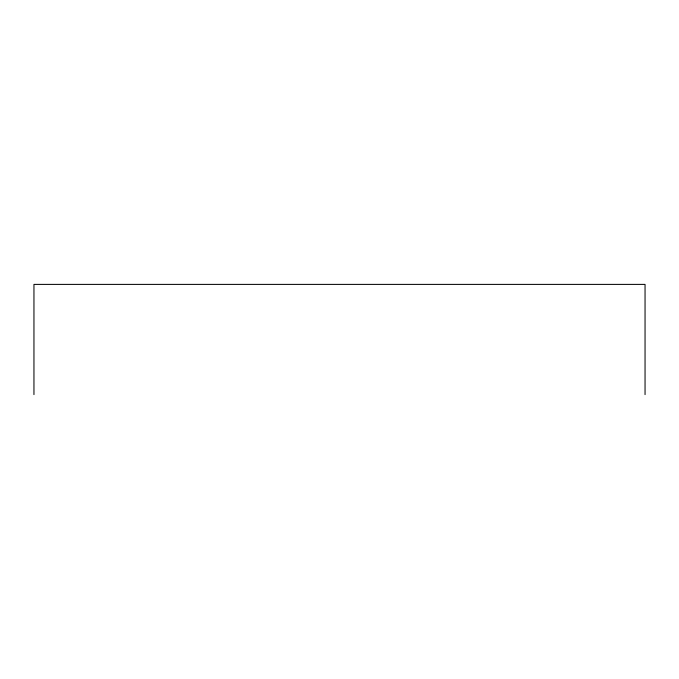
<?xml version="1.0" encoding="UTF-8"?>
<svg xmlns="http://www.w3.org/2000/svg" width="679" height="679" viewBox="0 0 679 679"><rect width="100%" height="100%" fill="white"/><g stroke="black" fill="none" stroke-linecap="round" stroke-linejoin="round"><path stroke-width="1.02" d="M645.05 394.609L645.05 284.391L33.95 284.391L33.95 394.609"/></g></svg>
